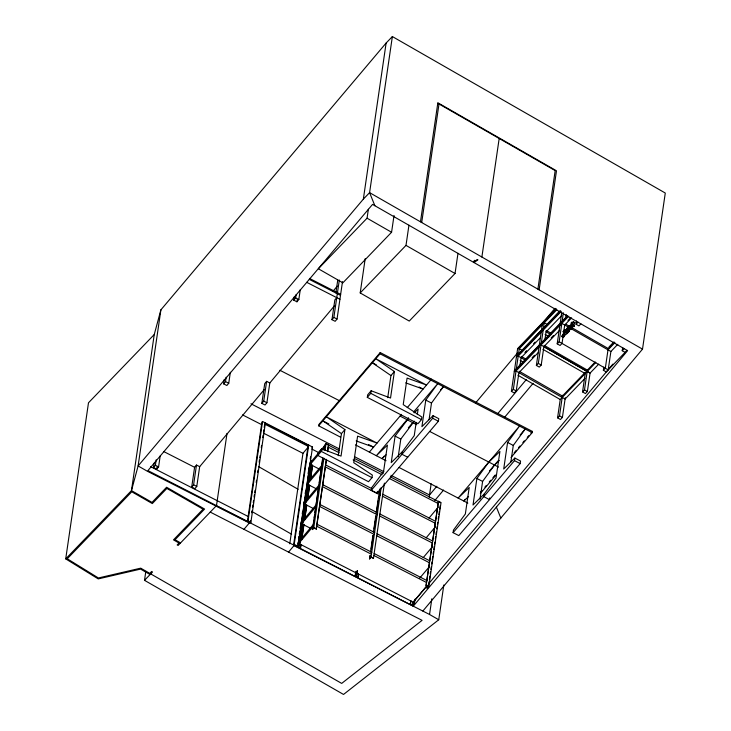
<?xml version="1.0" encoding="UTF-8"?>
<svg xmlns="http://www.w3.org/2000/svg" width="731" height="731" viewBox="0 0 731 731"><rect width="100%" height="100%" fill="white"/><g stroke="black" fill="none" stroke-linecap="round" stroke-linejoin="round"><path stroke-width="1.1" d="M325.258 466.862L380.221 495.033L380.248 492.932L379.965 494.905M566.132 333.555L566.37 334.295L567.85 332.495L566.315 331.618L564.725 333.418L564.935 330.385L565.438 329.873L566.964 330.75M150.083 574.548L140.571 569.093L98.237 578.906L65.717 558.877L88.488 402.79L154.25 334.524L160.884 309.862L386.123 43.038L392.364 36.55L665.283 193.039L642.512 349.135L422.847 611.061M154.25 334.524L131.47 490.611L65.717 558.877M160.884 309.862L138.113 465.949L131.47 490.611L152.011 502.389L166.586 487.257L204.598 509.059L175.038 539.743L180.557 542.905M160.18 455.943L158.581 466.917L156.69 469.174L153.501 467.548L154.14 463.162M153.501 467.548L155.392 465.291L156.196 459.799M156.69 469.174L157.01 466.981M443.827 584.946L438.746 619.76L343.533 694.45L144.51 580.332L145.825 571.35M191.714 487.065L194.592 467.301L196.484 465.044L199.673 466.67L196.785 486.426L194.894 488.692L191.714 487.065L193.605 484.799L196.484 465.044M230.347 372.262L228.748 383.245L226.857 385.502L223.631 383.857L224.271 379.471M226.162 377.205L225.523 381.6L228.748 383.245M227.012 433.437L216.486 505.605L178.099 545.463L177.176 544.933L179.013 543.032L173.494 539.862L203.054 509.178L166.878 488.436L152.313 503.568L131.772 491.789L67.243 558.786L98.402 577.974L140.708 568.17L149.791 573.369L151.619 571.468L152.541 571.998L144.464 580.387M261.835 403.366L264.723 383.611L266.614 381.354L269.803 382.98L266.916 402.735L265.024 404.992L261.835 403.366L263.736 401.109L266.614 381.354M216.294 505.806L247.434 521.422L261.917 422.134L262.539 421.485L312.53 447.034L298.047 546.322L297.416 546.971M247.434 521.422L248.056 520.774L262.539 421.485M250.632 520.646L250.304 522.884L250.925 522.245M251.775 512.787L252.104 510.54M252.597 507.168L252.917 504.929M253.246 502.681L253.575 500.433M254.068 497.071L254.397 494.823M254.726 492.575L255.046 490.337M256.197 482.469L256.526 480.23M257.668 472.372L257.997 470.124M259.149 462.266L259.468 460.018M259.797 457.78L260.126 455.532M261.278 447.674L261.597 445.426M262.749 437.567L263.078 435.32M263.562 431.957L263.891 429.709M264.22 427.461L264.549 425.223M265.38 422.984L250.897 522.263L248.056 520.774M300.277 289.65L298.833 299.527L296.941 301.793L293.761 300.167L294.237 296.868M293.761 300.167L295.653 297.901L296.137 294.611M296.941 301.793L297.261 299.6M289.759 543.809L302.963 453.321L307.934 447.39M308.08 445.727L293.597 545.015L294.218 544.367L308.701 445.078M297.855 544.001L298.138 542.027M298.632 538.665L298.961 536.426M299.29 534.178L299.609 531.94M300.103 528.577L300.432 526.329M300.761 524.09L301.081 521.852M302.232 514.003L302.552 511.764M303.703 503.915L304.032 501.667M305.174 493.818L305.503 491.579M308.116 473.642L308.445 471.404M308.774 469.156L309.094 466.917M310.246 459.068L310.574 456.829M298.056 545.381L310.145 462.531L311.662 460.722L299.664 544.823L298.303 546.45L300.441 547.802L297.892 546.496L299.418 544.696L311.662 460.722M298.303 546.45L298.586 544.476M299.016 541.507L300.806 529.281M301.126 527.06L301.611 523.725M301.903 521.751L303.685 509.525M304.014 507.305L304.498 503.97M304.781 501.996L305.923 494.211M306.243 491.99L307.376 484.214M307.669 482.232L308.802 474.456M309.122 472.235L310.264 464.45M342.501 281.645L337.046 319.045L335.145 321.302L331.965 319.675L334.844 299.92L336.744 297.654M335.876 292.866L337.731 280.165M331.965 319.675L333.857 317.418L339.321 280.019M300.441 547.802L300.925 544.449M301.748 538.848L303.868 524.291M304.845 517.575L306.645 505.258M307.623 498.542L309.588 485.101M310.565 478.385L312.521 464.953M300.587 547.62L301.017 544.659M301.793 539.35L303.904 524.904M304.681 519.595L306.782 505.139M307.724 498.725L309.67 485.384M310.602 478.96L312.548 465.629M340.518 437.147L318.643 425.808L318.826 424.574L380.211 352.57L532.378 431.4L532.195 432.633L511.006 457.496M317.821 455.44L318.195 452.864L321.649 448.816L341.039 456.098L344.913 429.563L326.318 416.807L377.041 443.087L357.596 436.133L353.722 462.668L372.371 475.095L371.997 477.663L368.543 481.711L317.821 455.44L321.274 451.392L321.649 448.816M326.465 459.507L316.331 528.924L313.891 527.928L312.521 529.555L322.718 457.77M323.87 449.93L324.518 445.453L326.044 443.644L328.584 444.951L327.607 451.667M312.521 529.555L313.243 524.611L300.386 539.88M313.407 523.506L313.891 520.17M314.22 517.95L314.705 514.615M315.024 512.385L315.353 510.165M316.285 503.741L317.583 494.85M317.912 492.63L319.008 485.101L306.152 500.37M319.337 482.871L320.47 475.095M320.79 472.875L322.7 459.781M312.265 529.427L313.791 527.618L323.915 458.2M325.057 450.36L326.044 443.644M249.317 522.976L147.315 471.221L138.113 465.949L363.353 199.124L386.123 43.038M316.185 529.098L325.551 464.889L372.143 488.774M325.715 463.774L326.364 459.333M327.497 451.548L328.584 444.951M392.364 36.55L369.594 192.646L374.875 205.731M394.027 215.499L391.578 232.257L342.876 282.824L318.35 268.761L367.063 218.194L368.36 209.258M457.99 253.291L455.038 273.513L409.25 321.064L360.2 292.939L365.208 258.628M338.234 455.724L341.459 433.62L344.913 429.563M367.309 397.381L367.684 394.813L371.138 390.765L390.537 398.039L394.402 371.512L375.807 358.757L426.529 385.036L407.085 378.082L403.22 404.608L421.86 417.035L421.485 419.612L418.031 423.66L367.309 397.381L370.763 393.333L371.138 390.765M318.643 425.808L380.029 353.804L380.211 352.57M358.519 574.137L357.934 577.28L355.138 575.845L355.787 571.368M358.089 577.106L355.54 575.8L355.833 573.826M355.138 575.845L356.655 574.045L357.148 570.683M355.54 575.8L356.911 574.173L357.404 570.81M360.2 292.939L405.997 245.388L408.949 225.166M357.934 577.28L358.428 573.926M413.609 411.982L437.723 383.693L425.789 400.095L421.924 426.63L433.054 415.701L438.764 418.653L438.39 421.23L377.004 493.233L371.293 490.282L371.668 487.705L383.556 471.632L387.43 445.106L376.337 455.705L408.492 417.986M387.722 397.673L390.948 375.56L394.402 371.512M381.162 487.559L371.037 556.976L373.578 558.283L371.138 557.287L369.511 558.786L369.996 555.45M370.489 552.115L372.92 535.439M373.404 532.104L375.835 515.428M376.163 513.217L378.722 495.655M379.042 493.462L379.681 489.076M369.767 558.913L370.261 555.551M371.238 548.835L372.381 541.004M372.709 538.756L373.194 535.403M374.181 528.687L375.323 520.847M375.643 518.608L375.972 516.369M376.629 511.892L378.256 500.689M378.585 498.451L378.914 496.212M379.407 492.858L379.727 490.62M380.221 495.033L380.504 493.06L377.214 491.369M420.48 221.822L437.851 102.779L556.483 170.798L539.122 289.851M421.705 222.526L439.002 103.976M373.422 558.466L384.415 483.118M408.62 418.187L395.096 436.105L391.231 462.632L402.361 451.703L414.249 435.63L416.186 422.363M398.221 456.747L400.807 439.057L414.322 421.138M402.361 451.703L401.986 454.28L407.697 457.231M417.31 414.623L418.123 409.095L414.157 412.887M430.934 378.85L430.751 380.083L407.249 407.651M429.079 419.64L431.5 403.055L443.434 386.653L440.51 390.08M371.293 490.282L432.679 418.269L433.054 415.701M415.062 599.173L414.413 603.651L412.887 605.46L410.347 604.153L410.84 600.791M410.347 604.153L410.932 601.01M410.502 603.97L412.787 605.149L413.216 602.18L427.443 585.284M412.887 605.46L413.38 602.097M293.972 545.637L413.298 606.182L413.728 603.221M429.198 497.199L431.153 483.767M412.787 605.149L414.157 603.523L414.587 600.553M427.014 588.254L428.384 586.627L426.091 585.449L438.49 501.292L441.04 502.599L428.786 586.573L427.269 588.382L427.297 586.271M426.091 585.449L438.49 501.292M413.298 606.182L627.6 350.642L474.017 262.584L474.346 260.318M428.384 586.627L429.106 581.684M429.426 579.464L429.91 576.129M430.239 573.908L430.559 571.679M430.888 569.458L431.208 567.238M431.701 563.903L431.984 561.929M432.313 559.699L432.798 556.373M433.117 554.144L433.446 551.923M433.766 549.703L434.251 546.368M434.579 544.147L434.872 542.164M435.356 538.829L435.676 536.609M436.005 534.388L436.325 532.168M436.809 528.833L437.138 526.612M437.458 524.383L437.75 522.409M438.235 519.074L438.563 516.854M438.883 514.633L439.368 511.298M439.696 509.068L440.181 505.742M438.746 619.76L429.554 614.488L431.847 598.771M481.884 257.029L499.182 138.479M453.092 532.652L453.467 530.076L465.345 514.003L469.22 487.467L458.136 498.067L519.522 426.063L507.588 442.465L503.714 469L514.852 458.072L520.554 461.023L520.18 463.6L458.794 535.604L453.092 532.652L514.478 460.64L514.852 458.072M476.895 478.467L473.021 505.002L484.16 494.074L496.038 478.001L499.913 451.466L488.829 462.065L476.895 478.467L482.597 481.427L480.02 499.118M484.16 494.074L483.785 496.641L489.487 499.602L489.733 497.884M538.089 352.744L518.909 372.664L516.232 390.984L514.277 393.022L511.398 391.368L517.639 348.586L556.035 308.72M511.398 391.368L513.354 389.331L519.476 347.344M519.933 365.61L521.084 357.742L540.273 337.823M510.868 462.001L513.29 445.426L525.223 429.024L520.106 435.018M537.888 289.147L555.185 170.597L437.778 103.272M588.629 372.271L543.882 346.732L541.214 365.052L539.259 367.081L536.371 365.436L541.223 332.185M541.415 330.86L542.503 323.449M536.371 365.436L538.336 363.398L544.458 321.412M544.75 340.801L546.258 330.476L551.174 333.299M571.633 317.839L564.716 325.021L562.029 343.442L560.074 345.471L557.186 343.826L561.728 312.694M557.186 343.826L559.151 341.788L563.382 312.777M565.419 334.314L563.373 337.448L561.837 336.571L563.391 333.747M565.648 318.661L566.26 314.431M563.373 337.448L563.747 336.644M565.922 330.832L564.396 329.955L563.729 334.067L561.837 336.571M565.438 329.873C563.948 335.447 567.265 330.777 566.772 328.484L567.265 327.963L566.26 332.011L567.786 332.888L568.544 330.604M569.01 331.618L569.358 326.2A1.526 0.484 -60.2 0 0 568.791 326.876L568.362 327.589L569.897 328.466L569.01 331.618L567.475 330.741L567.996 327.214L570.043 325.295L569.312 328.831L570.847 329.708L571.569 327.671M567.475 330.741L568.362 327.589M570.518 327.589L571.231 322.682L571.733 322.161L571.313 325.03L573.323 321.677L574.858 322.554L573.424 325.295L574.511 325.907L573.853 326.593L571.459 325.158L570.518 327.589L572.044 328.466L572.994 326.044L573.853 326.593M565.282 397.701L562.404 417.456L560.449 419.493L557.561 417.84L560.238 399.51L595.829 362.475M572.044 328.466L572.336 326.501M557.561 417.84L559.517 415.811L562.514 395.261M580.889 323.86L578.934 325.898L576.046 324.244L576.521 320.991M598.726 364.111L590.063 373.102L587.377 391.524L585.421 393.561L582.543 391.907L585.229 373.477M582.543 391.907L584.498 389.87L587.377 370.114L595.235 361.955M627.052 350.332L606.237 371.942L603.358 370.297L603.833 367.044M614.342 342.126L608.201 348.504L605.314 368.26L603.358 370.297M617.796 344.31L610.888 351.492L608.192 369.913L559.151 341.788M625.096 352.369L622.218 350.716L622.693 347.463M564.926 334.624L564.707 335.474M573.305 325.012L574.858 322.554M574.511 325.907L571.889 324.418L573.323 321.677M567.923 331.993L566.918 333.382M482.597 481.427L494.531 465.026L499.282 460.484M564.469 335.885L564.067 336.351M223.631 383.857L225.568 381.619M332.934 291.313L337.283 286.113M199.673 466.67L264.275 389.568M269.803 382.98L334.405 305.878M243.98 529.335L249.664 522.564M288.553 552.106L294.227 545.335M475.698 402.836L517.53 352.954M543.215 322.325L554.957 308.318M436.855 486.243L429.517 494.988L390.966 475.296M497.765 413.618L526.384 379.499M434.762 500.571L443.571 490.062M504.481 417.447L533.109 383.318M414.011 601.238L427.224 585.494M428.695 583.74L612.907 364.084M310.547 462.476L326.145 443.955L339.422 450.762M311.634 462.824L318.058 455.194M322.344 450.104L324.482 447.555L324.518 445.453M309.039 480.605L321.887 465.336M308.747 482.588L321.603 467.319M305.869 502.343L318.725 487.074M303.274 520.125L316.13 504.856L315.838 506.83L302.981 522.098M300.103 541.863L312.959 526.594M369.511 558.786L371.037 556.976M428.978 518.133L438.262 507.104M426.091 537.888L435.374 526.859M423.212 557.643L432.496 546.614M419.612 578.248L429.609 566.379M369.365 452.087L401.493 414.395M384.241 456.089L382.048 458.657L386.005 454.874M408.355 427.799L412.741 422.655M465.3 499.31L463.838 501.027L468.589 496.486M489.414 471.029L498.186 460.74M480.495 492.265L481.957 490.547M484.881 487.12L486.343 485.402M489.267 481.976L490.72 480.258M492.913 477.69L495.106 475.113M514.112 452.827L516.305 450.259M518.498 447.683L519.96 445.974M522.875 442.547L524.337 440.83M527.261 437.403L528.723 435.685M530.916 433.117L532.378 431.4M480.313 493.498L496.395 474.638M363.353 199.124L369.594 192.646L642.512 349.135M311.909 447.683L312.53 447.034M517.521 349.381L556.245 309.176M556.839 309.697L519.284 348.678L522.162 350.332L542.119 329.617M516.552 355.997L559.992 310.903M559.718 311.351L547.144 324.4L544.266 322.746M516.442 356.792L560.668 310.876M561.253 311.397L518.206 356.088L525.077 360.036M525.096 352.452L526.612 350.871L525.178 352.461M533.621 343.698L535.156 342.108M561.783 315.49L546.066 331.81L550.982 334.634M514.396 370.818L567.521 315.655M514.277 371.604L567.411 316.45M539.049 347.106L516.022 371.01L562.194 397.481M568.755 316.185L541.022 344.977L590.063 373.102M532.159 357.687L534.462 355.293M551.165 337.95L553.522 335.502M567.987 320.489L570.29 318.104M543.901 346.631L559.617 330.311M564.396 329.955L562.952 331.874L563.793 331.006M576.046 324.244L578.011 322.207M609.078 346.914L613.693 342.126M585.421 372.143L562.404 396.047L519.12 371.229M608 349.838L614.917 342.656M585.038 378.32L565.09 399.035L562.203 397.381M622.218 350.716L624.173 348.678M474.017 262.584L477.946 259.807L477.334 259.45L473.405 262.228L372.545 204.397L147.918 470.59L429.554 614.488M405.678 382.861L423.075 389.084L419.101 387.019M356.189 440.921L373.587 447.134L368.616 444.558M309.441 278.41L340.646 294.346M309.304 279.397L340.5 295.333M306.718 282.33L339.924 299.281M295.653 297.901L298.833 299.527M333.857 317.418L337.046 319.045M263.736 401.109L266.916 402.735M250.961 403.795L339.221 448.871M354.444 456.647L383.857 471.678M163.57 451.466L194.592 467.301M155.392 465.291L158.581 466.917M193.605 484.799L196.785 486.426M150.659 466.689L248.147 516.479M279.836 370.251L339.687 400.844M354.407 458.447L383.391 473.304M390.381 476.886L440.629 502.654M328.146 447.107L339.138 452.736M353.128 459.909L382.103 474.766M389.44 478.531L438.052 503.449M242.591 414.916L261.552 424.601M263.462 433.127L302.963 453.321M382.797 494.238L435.457 521.24M382.505 496.212L435.173 523.213M311.022 464.843L319.548 469.211M322.663 484.644L377.625 512.824L377.333 514.798L322.38 486.618M379.91 513.994L432.578 540.995M379.627 515.967L432.286 542.969M308.144 484.598L315.664 488.454M319.785 504.408L374.738 532.579M377.032 533.749L429.691 560.75M319.493 506.382L374.455 534.553M376.739 535.732L429.408 562.724M305.256 504.363L312.777 508.219M316.907 524.164L371.86 552.334M374.144 553.513L426.813 580.515M316.614 526.137L371.567 554.308M373.861 555.487L426.52 582.488M313.791 527.618L316.331 528.924M426.246 585.266L428.786 586.573M302.378 524.118L309.898 527.974M299.491 543.873L413.216 602.18M294.218 544.367L298.047 546.322M210.236 512.093L422.079 620.345L341.688 683.412L150.705 573.899M380.029 353.804L532.195 432.633M376.328 364.87L372.353 362.804L390.948 375.56M425.789 400.095L431.5 403.055M507.588 442.465L513.29 445.426M432.679 418.269L438.39 421.23M514.478 460.64L520.18 463.6M370.763 393.333L421.485 419.612M400.058 416.085L416.743 424.729M429.755 431.473L498.515 467.091M395.096 436.105L400.807 439.057M328.831 423.953L322.864 420.864L341.459 433.62M355.44 444.877L386.05 460.731M399.062 467.474L467.822 503.092M321.274 451.392L371.997 477.663M311.717 448.98L318.762 452.653M571.889 324.418L572.976 325.03L572.318 325.715L571.459 325.158M571.231 325.597L572.766 326.474M571.012 327.068L572.547 327.945M565.895 324.244L569.833 326.501M571.797 327.634L608.201 348.504M561.837 323.367L568.654 327.278M570.619 328.402L610.888 351.492M569.814 328.31L571.35 329.197M567.978 330.22L569.513 331.097M566.753 331.49L568.289 332.367M367.063 218.194L391.578 232.257M405.997 245.388L455.038 273.513M561.929 335.977L563.464 336.854M545.088 334.405L549.027 336.662M544.092 345.297L587.377 370.114M542.914 349.327L585.211 373.578M538.336 363.398L541.214 365.052M584.498 389.87L587.377 391.524M521.34 356.445L526.256 359.259M520.17 360.374L523.122 362.064M517.932 375.259L560.238 399.51M513.354 389.331L516.232 390.984M559.517 415.811L562.404 417.456M258.582 466.606L298.157 489.304M252.021 511.554L291.605 534.251M496.395 507.095L500.826 518.078M265.316 423.477L264.713 424.099L308.007 446.221L308.628 445.572L265.316 423.477"/></g></svg>
